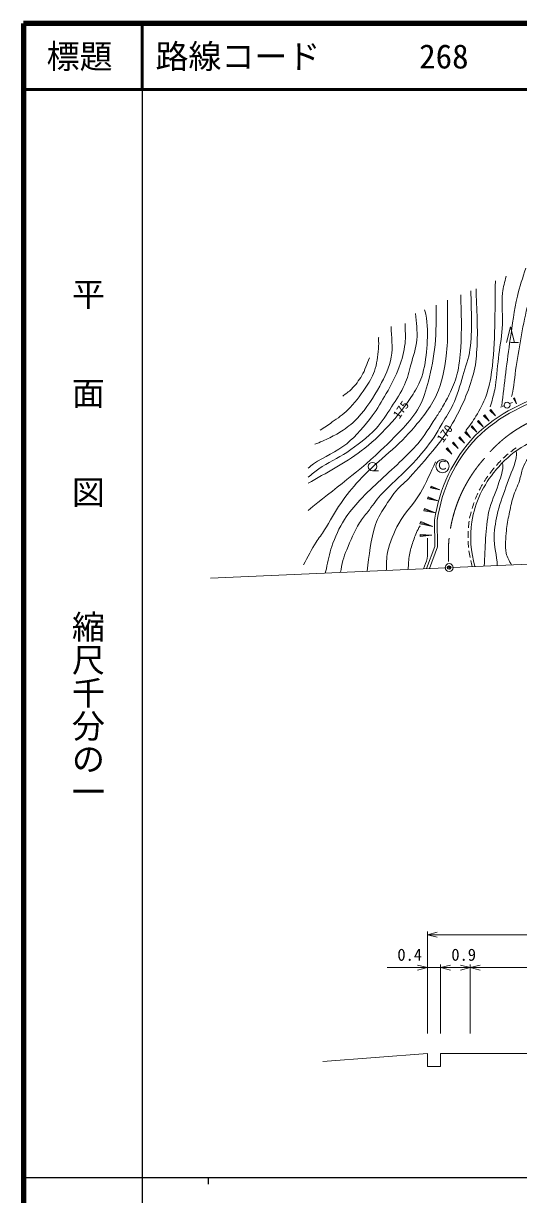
# Model space of a CAD drawing. Units: millimetres, scale not verified. Extents: x 40000 to 680000, y 20000 to 380000.
# Drawn here: x 40000 to 115022, y 202409 to 380000 of the extents above; entities that cross this region are included whole.
import ezdxf
from ezdxf.enums import TextEntityAlignment as Align

# ---------------------------------------------------------------- set-up
doc = ezdxf.new("R2010")
doc.units = ezdxf.units.MM
doc.header["$LTSCALE"] = 1000
doc.header["$PDMODE"] = 32
doc.header["$PDSIZE"] = 500
doc.linetypes.add('CHAIN', pattern=[18.5, 12, -1.5, 3.5, -1.5])
for name, color, linetype, lineweight in [('M-BGD', 7, 'Continuous', 13), ('M-BMK', 2, 'CHAIN', 13), ('M-TTL', 2, 'Continuous', 140), ('M-TTL-BAND', 7, 'Continuous', 25), ('M-TTL-LINE', 7, 'Continuous', 50), ('M-TTL-TXT', 7, 'Continuous', 13), ('M-WORK', 1, 'Continuous', 13)]:
    doc.layers.add(name, color=color, linetype=linetype, lineweight=lineweight)
doc.layers.add('M-OTRS', color=6, linetype='Continuous')
doc.styles.add('@ＭＳ ゴシック', font='')
doc.styles.add('ＭＳ ゴシック', font='')
doc.styles.get('@ＭＳ ゴシック').set_extended_font_data('@MS Gothic')
doc.styles.get('ＭＳ ゴシック').set_extended_font_data('MS Gothic')

msp = doc.modelspace()

# ---------------------------------------------------------------- linework, layer by layer
at = {"layer": 'M-BGD'}
msp.add_circle((104503, 297486), 600, dxfattribs=at)
at = {"layer": 'M-BMK'}
for centre, radius, start, end in [((125471, 301557), 19995, 103.19164, 141.27918), ((125842, 299735), 21458, 138.10178, 184.68147)]:
    msp.add_arc(centre, radius, start, end, dxfattribs=at)
at = {"layer": 'M-OTRS'}
msp.add_point((104503, 297486), dxfattribs=at)
at = {"layer": 'M-TTL'}
for p, q in [((40000, 380000), (40000, 20000)), ((680000, 380000), (40000, 380000))]:
    msp.add_line(p, q, dxfattribs=at)
at = {"layer": 'M-TTL-BAND'}
for p, q in [((58000, 370000), (58000, 20000)), ((40000, 205000), (579000, 205000)), ((68000, 205000), (68000, 204000))]:
    msp.add_line(p, q, dxfattribs=at)
at = {"layer": 'M-TTL-LINE'}
for p, q in [((58000, 380000), (58000, 370000)), ((40000, 370000), (680000, 370000))]:
    msp.add_line(p, q, dxfattribs=at)
at = {"layer": 'M-WORK'}
for p, q in [((113198, 331617), (113796, 334009)), ((113796, 334009), (114394, 331617)), ((113796, 331617), (114992, 331617)), ((110663, 321298), (110839, 321453)), ((110839, 321453), (111522, 320499)), ((112843, 322016), (112265, 321787)), ((114122, 322524), (113670, 322344)), ((114244, 323132), (114422, 323204)), ((114244, 323132), (114686, 322296)), ((114333, 323168), (114686, 322296)), ((114422, 323204), (114686, 322296)), ((108781, 319643), (108957, 319797)), ((108869, 319720), (109641, 318842)), ((108957, 319797), (109641, 318842)), ((109723, 320471), (109898, 320625)), ((109723, 320471), (110582, 319671)), ((109810, 320548), (110582, 319671)), ((109898, 320625), (110582, 319671)), ((110663, 321298), (111522, 320499)), ((110751, 321376), (111522, 320499)), ((106897, 317985), (107073, 318140)), ((106897, 317985), (107758, 317184)), ((106985, 318063), (107758, 317184)), ((107073, 318140), (107758, 317184)), ((107840, 318814), (108015, 318969)), ((107840, 318814), (108700, 318014)), ((107927, 318891), (108700, 318014)), ((108015, 318969), (108700, 318014)), ((108781, 319643), (109641, 318842)), ((105012, 316327), (105188, 316481)), ((105012, 316327), (105873, 315525)), ((105100, 316404), (105873, 315525)), ((105188, 316481), (105873, 315525)), ((105955, 317156), (106131, 317311)), ((105955, 317156), (106816, 316355)), ((106043, 317234), (106816, 316355)), ((106131, 317311), (106816, 316355)), ((104069, 315497), (104245, 315652)), ((104069, 315497), (104930, 314695)), ((104157, 315574), (104930, 314695)), ((104245, 315652), (104930, 314695)), ((92890, 312143), (93798, 312143)), ((101702, 309554), (101788, 309839)), ((101702, 309554), (103105, 309290)), ((101745, 309697), (103105, 309290)), ((101788, 309839), (103105, 309290)), ((101214, 307919), (101309, 308238)), ((101214, 307919), (102780, 307625)), ((101262, 308079), (102780, 307625)), ((101309, 308238), (102780, 307625)), ((100673, 306107), (100779, 306464)), ((100673, 306107), (102420, 305779)), ((100726, 306285), (102420, 305779)), ((100779, 306464), (102420, 305779)), ((100073, 304099), (100191, 304496)), ((100073, 304099), (102021, 303733)), ((100132, 304298), (102021, 303733)), ((100191, 304496), (102021, 303733)), ((102352, 300705), (102310, 304694)), ((102752, 300633), (102710, 304668)), ((100126, 302189), (100128, 302526)), ((100126, 302189), (101862, 302415)), ((100127, 302357), (101862, 302415)), ((100128, 302526), (101862, 302415)), ((101077, 297336), (102352, 300705)), ((101512, 297355), (102752, 300633)), ((105002, 297508), (130992, 298647)), ((68368, 295901), (104003, 297464)), ((101213, 226818), (101213, 242318)), ((101213, 241818), (102713, 242193)), ((101213, 241818), (133713, 241818)), ((101213, 241818), (102713, 241443)), ((95134, 236818), (103213, 236818)), ((101213, 236818), (99713, 237193)), ((101213, 236818), (99713, 236443)), ((103213, 226818), (103213, 237318)), ((103213, 236818), (104713, 237193)), ((103213, 236818), (107713, 236818)), ((103213, 236818), (104713, 236443)), ((107713, 236818), (106213, 237193)), ((107713, 236818), (106213, 236443)), ((107713, 226818), (107713, 237318)), ((107713, 236818), (109213, 237193)), ((107713, 236818), (131713, 236818)), ((107713, 236818), (109213, 236443)), ((101213, 223818), (85357, 222603)), ((101213, 223818), (101213, 221818)), ((103213, 223818), (131713, 223818)), ((103213, 223818), (103213, 221818)), ((101213, 221818), (103213, 221818))]:
    msp.add_line(p, q, dxfattribs=at)
for centre, radius in [((113281, 322117), 450), ((92890, 312791), 648), ((103504, 312859), 1004)]:
    msp.add_circle(centre, radius, dxfattribs=at)
for centre, radius, start, end in [((125863, 299500), 25038, 101.10838, 134.22705), ((125863, 299500), 24638, 101.06347, 134.20686), ((125259, 301560), 23162, 136.71298, 172.22541), ((125259, 301560), 22762, 136.73482, 172.15206), ((123836, 302322), 15786, 103.37096, 140.8794), ((123836, 302322), 16186, 129.94982, 133.48974), ((123836, 302322), 16186, 124.63995, 128.17987), ((123836, 302322), 16186, 140.56957, 140.86296), ((123836, 302322), 16186, 135.2597, 138.79961), ((124022, 301681), 16339, 139.54907, 170.25833), ((124022, 301681), 16739, 144.69922, 148.12206), ((124022, 301681), 16739, 139.56497, 142.9878), ((124022, 301681), 16739, 149.83348, 153.25631), ((124022, 301681), 16739, 160.10199, 163.52483), ((124022, 301681), 16739, 154.96773, 158.39057), ((124022, 301681), 16739, 165.23624, 168.65908), ((124106, 302208), 16741, 172.10543, 175.52793), ((124106, 302208), 16341, 172.12776, 196.16947), ((124106, 302208), 16741, 177.23918, 180.66169), ((124106, 302208), 16741, 182.37294, 185.79545), ((124106, 302208), 16741, 187.5067, 190.9292), ((124106, 302208), 16741, 192.64045, 195.83702)]:
    msp.add_arc(centre, radius, start, end, dxfattribs=at)
for points, knots in [([(116118, 342876), (115655, 341469), (115180, 340061), (114845, 338618), (114349, 336484), (114077, 334303), (113759, 332135), (113264, 328764), (112901, 325374), (112479, 321992)], [0, 0, 0, 0, 1, 1, 1, 2, 2, 2, 3, 3, 3, 3]), ([(111507, 340979), (111395, 336366), (111569, 331719), (110942, 327147), (110775, 325926), (110508, 324709), (110094, 323549), (109704, 322458), (109155, 321425), (108567, 320427), (108119, 319667), (107585, 318960), (107049, 318260)], [0, 0, 0, 0, 1, 1, 1, 2, 2, 2, 3, 3, 3, 4, 4, 4, 4]), ([(110744, 321837), (110964, 322705), (111241, 323560), (111404, 324441), (111699, 326033), (111780, 327657), (111976, 329263), (112158, 330754), (112436, 332235), (112539, 333733), (112664, 335536), (112411, 337358), (112610, 339154), (112703, 339999), (112921, 340827), (113136, 341650)], [0, 0, 0, 0, 1, 1, 1, 2, 2, 2, 3, 3, 3, 4, 4, 4, 5, 5, 5, 5]), ([(118300, 342300), (118180, 342107), (118062, 341912), (117967, 341706), (117433, 340545), (116990, 339339), (116644, 338109), (115765, 334989), (115285, 331768), (114743, 328572), (114484, 327040), (114424, 325475), (114098, 323956), (114061, 323783), (114006, 323613), (113950, 323445)], [0, 0, 0, 0, 1, 1, 1, 2, 2, 2, 3, 3, 3, 4, 4, 4, 5, 5, 5, 5]), ([(107792, 339451), (107842, 336492), (108053, 333506), (107650, 330574), (107462, 329207), (106999, 327890), (106598, 326570), (106145, 325081), (105718, 323573), (105071, 322158), (104620, 321171), (103989, 320277), (103442, 319341), (103038, 318649), (102675, 317930), (102220, 317270), (101264, 315886), (100190, 314582), (99064, 313334), (97510, 311611), (95646, 310184), (94109, 308446), (93408, 307655), (92815, 306775), (92174, 305935), (91753, 305383), (91278, 304866), (90918, 304272), (90136, 302977), (89560, 301565), (88984, 300165), (88765, 299633), (88559, 299092), (88407, 298536), (88248, 297956), (88151, 297360), (88060, 296765)], [0, 0, 0, 0, 1, 1, 1, 2, 2, 2, 3, 3, 3, 4, 4, 4, 5, 5, 5, 6, 6, 6, 7, 7, 7, 8, 8, 8, 9, 9, 9, 10, 10, 10, 11, 11, 11, 12, 12, 12, 12]), ([(108578, 339774), (108683, 336698), (108894, 333613), (108702, 330540), (108626, 329309), (108521, 328064), (108193, 326875), (107475, 324270), (106412, 321735), (105037, 319409), (103270, 316420), (100895, 313825), (98589, 311229), (97930, 310488), (97117, 309890), (96484, 309125), (95561, 308008), (94762, 306785), (94041, 305528), (93766, 305049), (93496, 304560), (93328, 304034), (92600, 301748), (92381, 299325), (92098, 296942)], [0, 0, 0, 0, 1, 1, 1, 2, 2, 2, 3, 3, 3, 4, 4, 4, 5, 5, 5, 6, 6, 6, 7, 7, 7, 8, 8, 8, 8]), ([(104256, 338041), (104188, 335213), (104430, 332360), (104053, 329556), (103784, 327558), (103430, 325520), (102593, 323685), (101687, 321697), (100250, 319979), (98826, 318323), (96428, 315531), (93338, 313399), (90851, 310686), (89850, 309595), (88917, 308438), (88068, 307225), (87165, 305935), (86476, 304509), (85624, 303186), (85223, 302563), (84760, 301982), (84368, 301353), (83674, 300240), (83079, 299068), (82434, 297925)], [0, 0, 0, 0, 1, 1, 1, 2, 2, 2, 3, 3, 3, 4, 4, 4, 5, 5, 5, 6, 6, 6, 7, 7, 7, 8, 8, 8, 8]), ([(106278, 338828), (106327, 336168), (106446, 333500), (106259, 330846), (106161, 329456), (106034, 328054), (105682, 326705), (105415, 325683), (104975, 324710), (104528, 323753), (104179, 323005), (103758, 322292), (103340, 321581), (103049, 321085), (102740, 320601), (102424, 320121), (101559, 318812), (100740, 317464), (99742, 316252), (99031, 315387), (98196, 314632), (97401, 313843), (95300, 311757), (92986, 309883), (90986, 307700), (90144, 306780), (89305, 305839), (88645, 304781), (87843, 303498), (87213, 302101), (86710, 300674), (86327, 299588), (86148, 298439), (85896, 297315), (85847, 297098), (85804, 296881), (85761, 296664)], [0, 0, 0, 0, 1, 1, 1, 2, 2, 2, 3, 3, 3, 4, 4, 4, 5, 5, 5, 6, 6, 6, 7, 7, 7, 8, 8, 8, 9, 9, 9, 10, 10, 10, 11, 11, 11, 12, 12, 12, 12]), ([(102543, 337292), (102520, 335281), (102573, 333262), (102361, 331263), (102164, 329406), (101833, 327557), (101353, 325752), (100998, 324420), (100668, 323045), (99975, 321854), (98625, 319534), (96616, 317649), (94699, 315771), (91116, 312262), (86998, 309344), (83133, 306149)], [0, 0, 0, 0, 1, 1, 1, 2, 2, 2, 3, 3, 3, 4, 4, 4, 5, 5, 5, 5]), ([(100752, 336555), (100891, 336144), (101027, 335726), (101084, 335296), (101285, 333786), (101246, 332244), (101117, 330726), (100994, 329263), (100806, 327784), (100345, 326390), (100037, 325463), (99554, 324596), (99034, 323769), (97954, 322053), (96677, 320456), (95304, 318964), (94037, 317587), (92665, 316291), (91170, 315166), (88664, 313279), (85857, 311825), (83133, 310268)], [0, 0, 0, 0, 1, 1, 1, 2, 2, 2, 3, 3, 3, 4, 4, 4, 5, 5, 5, 6, 6, 6, 7, 7, 7, 7]), ([(99426, 336009), (99516, 334687), (99731, 333356), (99605, 332036), (99482, 330741), (99043, 329494), (98698, 328239), (98418, 327221), (98185, 326179), (97757, 325214), (97230, 324025), (96483, 322944), (95774, 321854), (95039, 320723), (94345, 319544), (93422, 318560), (92120, 317174), (90561, 316043), (88998, 314960), (87651, 314026), (86102, 313408), (84752, 312478), (84181, 312085), (83664, 311621), (83133, 311176)], [0, 0, 0, 0, 1, 1, 1, 2, 2, 2, 3, 3, 3, 4, 4, 4, 5, 5, 5, 6, 6, 6, 7, 7, 7, 8, 8, 8, 8]), ([(97824, 334489), (97824, 333481), (97945, 332466), (97824, 331465), (97677, 330251), (97368, 329052), (96950, 327903), (96439, 326495), (95698, 325178), (94968, 323870), (94322, 322714), (93653, 321563), (92851, 320509), (91693, 318989), (90462, 317489), (88986, 316275), (87468, 315027), (85556, 314343), (83945, 313217), (83661, 313018), (83395, 312795), (83133, 312567)], [0, 0, 0, 0, 1, 1, 1, 2, 2, 2, 3, 3, 3, 4, 4, 4, 5, 5, 5, 6, 6, 6, 7, 7, 7, 7]), ([(95707, 334019), (95718, 332484), (96023, 330923), (95741, 329415), (95450, 327863), (94739, 326404), (93993, 325013), (93073, 323295), (91975, 321650), (90666, 320207), (90015, 319489), (89243, 318880), (88448, 318325), (87815, 317883), (87122, 317530), (86432, 317182), (85698, 316812), (84937, 316497), (84177, 316181)], [0, 0, 0, 0, 1, 1, 1, 2, 2, 2, 3, 3, 3, 4, 4, 4, 5, 5, 5, 6, 6, 6, 6]), ([(93823, 332230), (93820, 331706), (93843, 331180), (93791, 330658), (93679, 329515), (93567, 328348), (93187, 327264), (92861, 326337), (92318, 325495), (91775, 324677), (90999, 323507), (90153, 322368), (89154, 321383), (88448, 320688), (87607, 320145), (86802, 319568), (86202, 319139), (85619, 318672), (84957, 318345)], [0, 0, 0, 0, 1, 1, 1, 2, 2, 2, 3, 3, 3, 4, 4, 4, 5, 5, 5, 6, 6, 6, 6]), ([(92414, 329280), (92033, 328384), (91763, 327433), (91271, 326592), (90836, 325847), (90297, 325157), (89692, 324542), (89300, 324144), (88818, 323848), (88381, 323500)], [0, 0, 0, 0, 1, 1, 1, 2, 2, 2, 3, 3, 3, 3]), ([(117172, 316630), (117206, 316305), (117233, 315968), (117157, 315650), (116894, 314537), (116062, 313633), (115664, 312561), (115435, 311947), (115357, 311285), (115155, 310661), (114882, 309820), (114465, 309029), (114205, 308183), (113944, 307339), (113766, 306471), (113594, 305604), (113428, 304772), (113259, 303938), (113186, 303093), (113089, 301954), (112912, 300782), (113152, 299665), (113289, 299031), (113644, 298460), (113971, 297901)], [0, 0, 0, 0, 1, 1, 1, 2, 2, 2, 3, 3, 3, 4, 4, 4, 5, 5, 5, 6, 6, 6, 7, 7, 7, 8, 8, 8, 8]), ([(114644, 315154), (114687, 314995), (114727, 314829), (114714, 314666), (114583, 313115), (113768, 311700), (113288, 310220), (112829, 308804), (112242, 307425), (111897, 305977), (111600, 304731), (111347, 303458), (111320, 302176), (111288, 300711), (111771, 299271), (111791, 297805)], [0, 0, 0, 0, 1, 1, 1, 2, 2, 2, 3, 3, 3, 4, 4, 4, 5, 5, 5, 5]), ([(102445, 313503), (101683, 311934), (101048, 310298), (100160, 308798), (99193, 307167), (97765, 305830), (96866, 304160), (96132, 302796), (95513, 301340), (95186, 299825), (94992, 298926), (95001, 297990), (95035, 297071)], [0, 0, 0, 0, 1, 1, 1, 2, 2, 2, 3, 3, 3, 4, 4, 4, 4]), ([(112540, 313347), (112596, 313182), (112648, 313008), (112643, 312833), (112619, 311865), (112210, 310943), (111931, 310016), (111526, 308673), (110833, 307417), (110539, 306045), (109955, 303322), (109972, 300501), (109824, 297719)], [0, 0, 0, 0, 1, 1, 1, 2, 2, 2, 3, 3, 3, 4, 4, 4, 4]), ([(100095, 303803), (99987, 303629), (99879, 303454), (99790, 303270), (99489, 302650), (99236, 302007), (99017, 301354), (98805, 300722), (98612, 300079), (98496, 299422), (98368, 298694), (98338, 297952), (98306, 297214)], [0, 0, 0, 0, 1, 1, 1, 2, 2, 2, 3, 3, 3, 4, 4, 4, 4]), ([(101200, 301949), (101183, 300923), (101335, 299880), (101151, 298870), (101053, 298328), (100809, 297822), (100595, 297314)], [0, 0, 0, 0, 1, 1, 1, 2, 2, 2, 2])]:
    msp.add_open_spline(points, degree=3, knots=knots, dxfattribs=at)
msp.add_open_spline([(93825, 332406), (93824, 332347), (93823, 332288), (93823, 332230)], degree=3, dxfattribs=at)

# ---------------------------------------------------------------- texts
at = {"layer": 'M-TTL-BAND', "style": '@ＭＳ ゴシック'}
for s, p in [('平\u3000\u3000面\u3000\u3000図', (49777, 306475)), ('縮尺千分の一', (49777, 261030))]:
    msp.add_text(s, height=3666, rotation=270, dxfattribs=at).set_placement(p, align=Align.MIDDLE_RIGHT)
at = {"layer": 'M-TTL-TXT', "style": 'ＭＳ ゴシック'}
msp.add_text('標題', height=3666, dxfattribs=at).set_placement((48500, 375000), align=Align.MIDDLE_CENTER)
msp.add_text('路線コード      268', height=3666, dxfattribs=at).set_placement((60000, 375000), align=Align.MIDDLE_LEFT)
at = {"layer": 'M-WORK', "style": 'ＭＳ ゴシック'}
for s, p in [('175', (97279, 319730)), ('170', (103923, 316120))]:
    msp.add_text(s, height=1320, rotation=54.927, dxfattribs=at).set_placement(p, align=Align.BOTTOM_LEFT)
for s, height, p in [('Ｃ', 1320, (102571, 311942)), ('0.4', 1833, (96660, 237318)), ('0.9', 1833, (104837, 237318))]:
    msp.add_text(s, height=height, dxfattribs=at).set_placement(p, align=Align.BOTTOM_LEFT)

doc.saveas('drawing.dxf')
